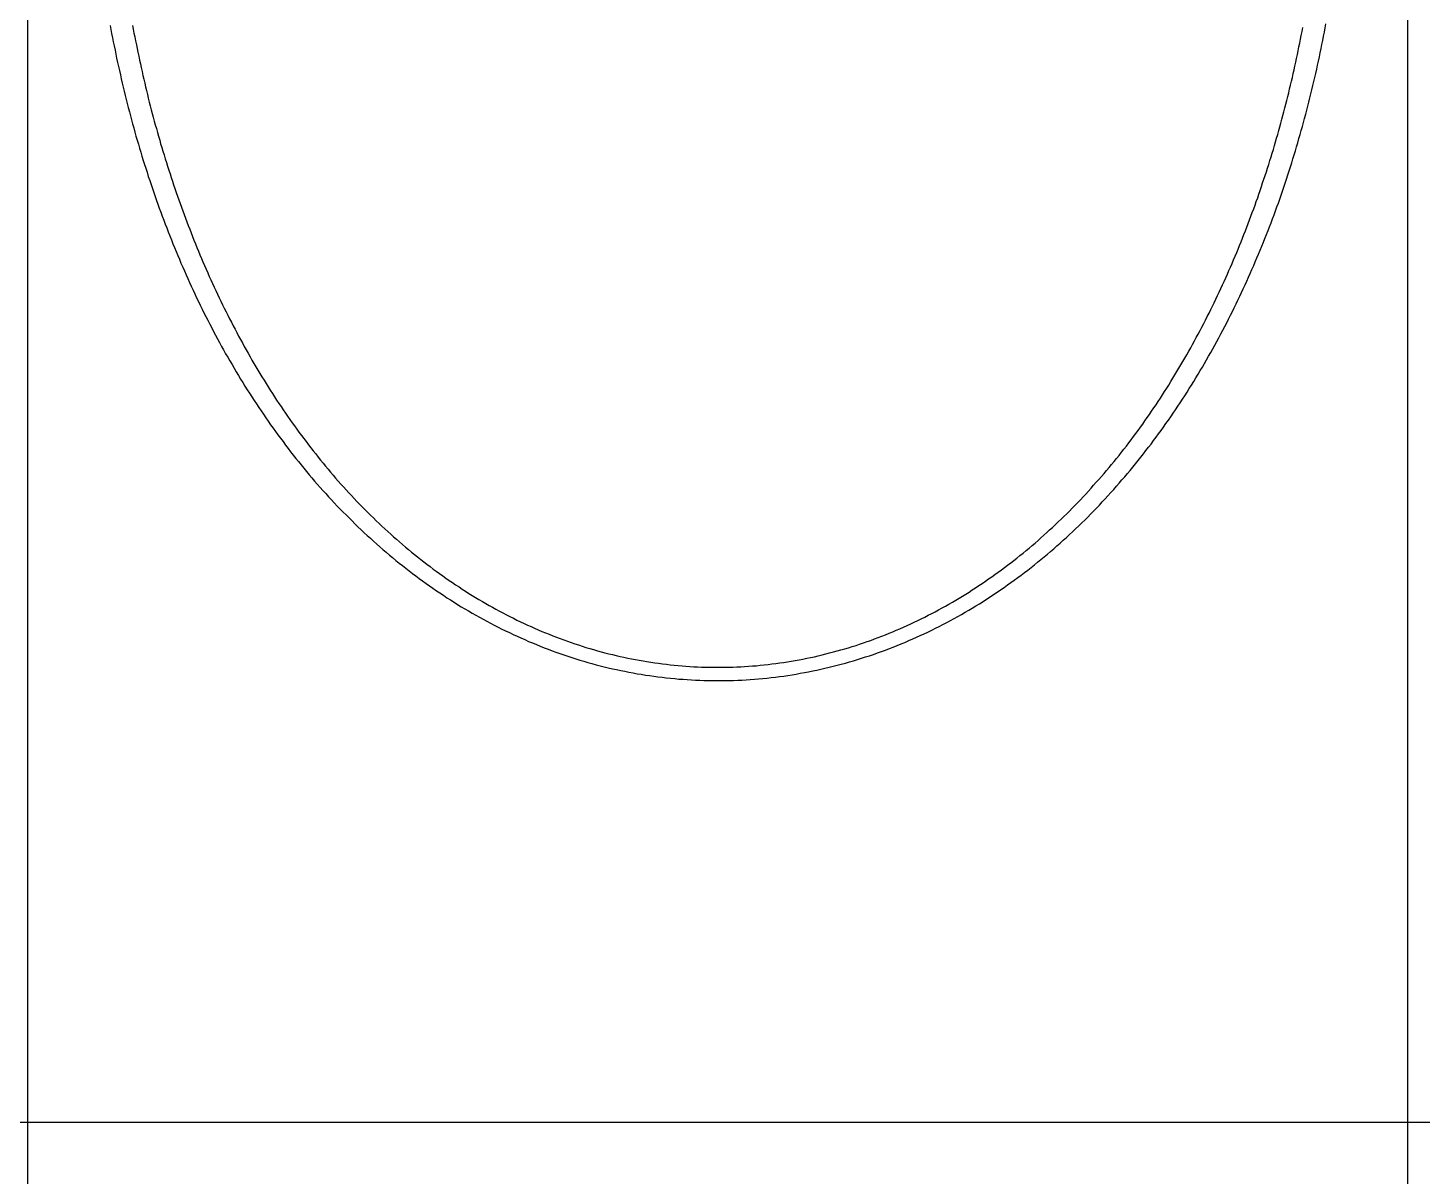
# Model space of a CAD drawing. Header units: millimetres. Extents: x 0 to 3800, y -67 to 2530.
# Drawn here: x 3283.58 to 3294.75, y 892.37 to 901.58 of the extents above; entities that cross this region are included whole.
import ezdxf
from ezdxf.lldxf.tags import DXFTag

# ---------------------------------------------------------------- set-up
doc = ezdxf.new("R2010")
doc.units = ezdxf.units.MM
doc.layers.add('내부선 및 부속', color=4, linetype='Continuous')
doc.layers.add('중심선', color=1, linetype='DASHED')
tags = doc.linetypes.add('DASHDOT', pattern=[70, 31, -13, 13, -13]).pattern_tags.tags
tags[10:11] = [DXFTag(74, 4), DXFTag(75, 0), DXFTag(340, '0'), DXFTag(46, 0.0), DXFTag(50, 0.0), DXFTag(44, 0.0), DXFTag(45, 0.0)]
tags[8:9] = [DXFTag(74, 4), DXFTag(75, 0), DXFTag(340, '0'), DXFTag(46, 0.0), DXFTag(50, 0.0), DXFTag(44, 0.0), DXFTag(45, 0.0)]
tags[6:7] = [DXFTag(74, 4), DXFTag(75, 0), DXFTag(340, '0'), DXFTag(46, 0.0), DXFTag(50, 0.0), DXFTag(44, 0.0), DXFTag(45, 0.0)]
tags[4:5] = [DXFTag(74, 4), DXFTag(75, 0), DXFTag(340, '0'), DXFTag(46, 0.0), DXFTag(50, 0.0), DXFTag(44, 0.0), DXFTag(45, 0.0)]
tags = doc.linetypes.add('DASHED', pattern=[25.72, 12.86, -12.86]).pattern_tags.tags
tags[6:7] = [DXFTag(74, 4), DXFTag(75, 0), DXFTag(340, '0'), DXFTag(46, 0.0), DXFTag(50, 0.0), DXFTag(44, 0.0), DXFTag(45, 0.0)]
tags[4:5] = [DXFTag(74, 4), DXFTag(75, 0), DXFTag(340, '0'), DXFTag(46, 0.0), DXFTag(50, 0.0), DXFTag(44, 0.0), DXFTag(45, 0.0)]

msp = doc.modelspace()

# ---------------------------------------------------------------- linework, layer by layer
at = {"layer": '내부선 및 부속', "linetype": 'Continuous'}
for p, q in [((3283.575, 871.664), (3283.575, 913.941)), ((3294.639, 871.664), (3294.639, 913.941))]:
    msp.add_line(p, q, dxfattribs=at)
at = {"layer": '내부선 및 부속', "linetype": 'Continuous', "flags": 128}
for points in [[(3284.235, 901.596), (3284.241, 901.563), (3284.247, 901.53), (3284.254, 901.497), (3284.26, 901.464), (3284.267, 901.431), (3284.274, 901.398), (3284.28, 901.365), (3284.287, 901.332), (3284.295, 901.299), (3284.302, 901.266), (3284.309, 901.233), (3284.317, 901.2), (3284.324, 901.167), (3284.332, 901.134), (3284.34, 901.101), (3284.348, 901.068), (3284.356, 901.035), (3284.364, 901.003), (3284.372, 900.97), (3284.38, 900.937), (3284.389, 900.904), (3284.398, 900.872), (3284.406, 900.839), (3284.415, 900.806), (3284.424, 900.774), (3284.433, 900.741), (3284.442, 900.709), (3284.452, 900.676), (3284.461, 900.644), (3284.471, 900.611), (3284.481, 900.579), (3284.49, 900.547), (3284.5, 900.514), (3284.51, 900.482), (3284.521, 900.45), (3284.531, 900.418), (3284.541, 900.385), (3284.552, 900.353), (3284.563, 900.321), (3284.574, 900.289), (3284.584, 900.257), (3284.596, 900.225), (3284.607, 900.193), (3284.618, 900.162), (3284.629, 900.13), (3284.641, 900.098), (3284.653, 900.066), (3284.665, 900.035), (3284.677, 900.003), (3284.689, 899.972), (3284.701, 899.94), (3284.713, 899.909), (3284.726, 899.877), (3284.738, 899.846), (3284.751, 899.815), (3284.764, 899.783), (3284.777, 899.752), (3284.79, 899.721), (3284.803, 899.69), (3284.817, 899.659), (3284.83, 899.628), (3284.844, 899.597), (3284.857, 899.566), (3284.871, 899.536), (3284.885, 899.505), (3284.9, 899.474), (3284.914, 899.444), (3284.928, 899.413), (3284.943, 899.383), (3284.958, 899.352), (3284.972, 899.322), (3284.987, 899.292), (3285.003, 899.262), (3285.018, 899.232), (3285.033, 899.202), (3285.049, 899.172), (3285.064, 899.142), (3285.08, 899.112), (3285.096, 899.082), (3285.112, 899.053), (3285.128, 899.023), (3285.145, 898.994), (3285.161, 898.964), (3285.178, 898.935), (3285.195, 898.906), (3285.212, 898.877), (3285.229, 898.848), (3285.246, 898.819), (3285.263, 898.79), (3285.281, 898.761), (3285.298, 898.732), (3285.316, 898.703), (3285.334, 898.675), (3285.352, 898.647), (3285.352, 898.647), (3285.37, 898.618), (3285.389, 898.59), (3285.407, 898.562), (3285.426, 898.534), (3285.445, 898.506), (3285.464, 898.478), (3285.483, 898.45), (3285.502, 898.422), (3285.521, 898.395), (3285.541, 898.367), (3285.561, 898.34), (3285.58, 898.313), (3285.6, 898.286), (3285.621, 898.259), (3285.641, 898.232), (3285.661, 898.205), (3285.682, 898.178), (3285.703, 898.151), (3285.724, 898.125), (3285.745, 898.099), (3285.766, 898.072), (3285.787, 898.046), (3285.809, 898.02), (3285.831, 897.994), (3285.852, 897.969), (3285.874, 897.943), (3285.896, 897.918), (3285.919, 897.892), (3285.941, 897.867), (3285.964, 897.842), (3285.986, 897.817), (3286.009, 897.792), (3286.032, 897.768), (3286.056, 897.743), (3286.079, 897.719), (3286.102, 897.695), (3286.126, 897.671), (3286.15, 897.647), (3286.174, 897.623), (3286.198, 897.599), (3286.222, 897.576), (3286.247, 897.553), (3286.271, 897.529), (3286.296, 897.506), (3286.321, 897.484), (3286.346, 897.461), (3286.371, 897.439), (3286.397, 897.416), (3286.422, 897.394), (3286.448, 897.372), (3286.474, 897.35), (3286.5, 897.329), (3286.526, 897.307), (3286.552, 897.286), (3286.579, 897.265), (3286.605, 897.244), (3286.632, 897.223), (3286.659, 897.203), (3286.686, 897.182), (3286.713, 897.162), (3286.74, 897.142), (3286.768, 897.123), (3286.795, 897.103), (3286.823, 897.084), (3286.851, 897.064), (3286.879, 897.046), (3286.907, 897.027), (3286.935, 897.008), (3286.964, 896.99), (3286.992, 896.972), (3287.021, 896.954), (3287.05, 896.936), (3287.079, 896.919), (3287.108, 896.902), (3287.137, 896.885), (3287.166, 896.868), (3287.196, 896.851), (3287.225, 896.835), (3287.255, 896.819), (3287.285, 896.803), (3287.315, 896.788), (3287.345, 896.772), (3287.375, 896.757), (3287.405, 896.742), (3287.436, 896.728), (3287.466, 896.713), (3287.497, 896.699), (3287.528, 896.685), (3287.559, 896.672), (3287.59, 896.658), (3287.621, 896.645), (3287.652, 896.632), (3287.683, 896.62), (3287.714, 896.607), (3287.746, 896.595), (3287.778, 896.583), (3287.809, 896.572), (3287.841, 896.561), (3287.873, 896.55), (3287.905, 896.539), (3287.905, 896.539), (3287.937, 896.528), (3287.969, 896.518), (3288.001, 896.508), (3288.033, 896.499), (3288.066, 896.489), (3288.098, 896.48), (3288.131, 896.471), (3288.163, 896.463), (3288.196, 896.455), (3288.229, 896.447), (3288.262, 896.439), (3288.295, 896.432), (3288.328, 896.425), (3288.361, 896.418), (3288.394, 896.411), (3288.427, 896.405), (3288.46, 896.399), (3288.493, 896.394), (3288.527, 896.388), (3288.56, 896.383), (3288.593, 896.378), (3288.627, 896.374), (3288.66, 896.37), (3288.694, 896.366), (3288.727, 896.362), (3288.761, 896.359), (3288.794, 896.356), (3288.828, 896.354), (3288.862, 896.351), (3288.895, 896.349), (3288.929, 896.347), (3288.963, 896.346), (3288.996, 896.345), (3289.03, 896.344), (3289.064, 896.343), (3289.097, 896.343), (3289.131, 896.343), (3289.165, 896.344), (3289.199, 896.344), (3289.232, 896.345), (3289.266, 896.347), (3289.3, 896.348), (3289.333, 896.35), (3289.367, 896.352), (3289.401, 896.355), (3289.434, 896.357), (3289.468, 896.36), (3289.501, 896.364), (3289.535, 896.368), (3289.568, 896.372), (3289.602, 896.376), (3289.635, 896.38), (3289.669, 896.385), (3289.702, 896.39), (3289.735, 896.396), (3289.768, 896.402), (3289.802, 896.408), (3289.835, 896.414), (3289.868, 896.421), (3289.901, 896.428), (3289.934, 896.435), (3289.966, 896.442), (3289.999, 896.45), (3290.032, 896.458), (3290.065, 896.466), (3290.097, 896.475), (3290.13, 896.484), (3290.162, 896.493), (3290.195, 896.503), (3290.227, 896.512), (3290.259, 896.522), (3290.291, 896.533), (3290.323, 896.543), (3290.355, 896.554), (3290.387, 896.565), (3290.419, 896.577), (3290.45, 896.588), (3290.482, 896.6), (3290.513, 896.612), (3290.545, 896.625), (3290.576, 896.638), (3290.607, 896.65), (3290.638, 896.664), (3290.669, 896.677), (3290.7, 896.691), (3290.73, 896.705), (3290.761, 896.719), (3290.791, 896.733), (3290.822, 896.748), (3290.852, 896.763), (3290.882, 896.778), (3290.912, 896.794), (3290.942, 896.809), (3290.972, 896.825), (3291.001, 896.841), (3291.031, 896.858), (3291.06, 896.874), (3291.089, 896.891), (3291.118, 896.908), (3291.147, 896.925), (3291.147, 896.925), (3291.176, 896.943), (3291.205, 896.96), (3291.233, 896.978), (3291.262, 896.996), (3291.29, 897.015), (3291.318, 897.033), (3291.346, 897.052), (3291.374, 897.071), (3291.402, 897.09), (3291.429, 897.11), (3291.457, 897.129), (3291.484, 897.149), (3291.511, 897.169), (3291.538, 897.189), (3291.565, 897.209), (3291.592, 897.23), (3291.618, 897.251), (3291.645, 897.272), (3291.671, 897.293), (3291.697, 897.314), (3291.723, 897.336), (3291.749, 897.357), (3291.775, 897.379), (3291.8, 897.401), (3291.826, 897.423), (3291.851, 897.446), (3291.876, 897.468), (3291.901, 897.491), (3291.926, 897.514), (3291.951, 897.537), (3291.975, 897.56), (3292, 897.583), (3292.024, 897.607), (3292.048, 897.63), (3292.072, 897.654), (3292.096, 897.678), (3292.119, 897.702), (3292.143, 897.727), (3292.166, 897.751), (3292.189, 897.776), (3292.212, 897.8), (3292.235, 897.825), (3292.258, 897.85), (3292.281, 897.875), (3292.303, 897.901), (3292.325, 897.926), (3292.347, 897.952), (3292.369, 897.977), (3292.391, 898.003), (3292.413, 898.029), (3292.434, 898.055), (3292.456, 898.081), (3292.477, 898.107), (3292.498, 898.134), (3292.519, 898.16), (3292.539, 898.187), (3292.56, 898.214), (3292.58, 898.24), (3292.601, 898.267), (3292.621, 898.294), (3292.641, 898.322), (3292.661, 898.349), (3292.68, 898.376), (3292.7, 898.404), (3292.719, 898.431), (3292.738, 898.459), (3292.757, 898.487), (3292.776, 898.515), (3292.795, 898.543), (3292.814, 898.571), (3292.832, 898.599), (3292.85, 898.627), (3292.869, 898.656), (3292.887, 898.684), (3292.905, 898.713), (3292.922, 898.742), (3292.94, 898.77), (3292.957, 898.799), (3292.975, 898.828), (3292.992, 898.857), (3293.009, 898.886), (3293.026, 898.916), (3293.042, 898.945), (3293.059, 898.974), (3293.075, 899.004), (3293.092, 899.033), (3293.108, 899.063), (3293.124, 899.092), (3293.14, 899.122), (3293.156, 899.152), (3293.171, 899.182), (3293.187, 899.212), (3293.202, 899.242), (3293.217, 899.272), (3293.232, 899.302), (3293.247, 899.332), (3293.262, 899.363), (3293.277, 899.393), (3293.291, 899.424), (3293.306, 899.454), (3293.306, 899.454), (3293.32, 899.485), (3293.334, 899.515), (3293.348, 899.546), (3293.362, 899.577), (3293.376, 899.608), (3293.389, 899.639), (3293.403, 899.67), (3293.416, 899.701), (3293.429, 899.732), (3293.442, 899.763), (3293.455, 899.794), (3293.468, 899.825), (3293.481, 899.857), (3293.493, 899.888), (3293.506, 899.919), (3293.518, 899.951), (3293.53, 899.982), (3293.542, 900.014), (3293.554, 900.045), (3293.566, 900.077), (3293.578, 900.109), (3293.589, 900.141), (3293.601, 900.172), (3293.612, 900.204), (3293.623, 900.236), (3293.634, 900.268), (3293.645, 900.3), (3293.656, 900.332), (3293.666, 900.364), (3293.677, 900.397), (3293.687, 900.429), (3293.698, 900.461), (3293.708, 900.493), (3293.718, 900.525), (3293.728, 900.558), (3293.737, 900.59), (3293.747, 900.623), (3293.757, 900.655), (3293.766, 900.688), (3293.775, 900.72), (3293.785, 900.753), (3293.794, 900.785), (3293.803, 900.818), (3293.811, 900.85), (3293.82, 900.883), (3293.829, 900.916), (3293.837, 900.949), (3293.846, 900.981), (3293.854, 901.014), (3293.862, 901.047), (3293.87, 901.08), (3293.878, 901.113), (3293.886, 901.146), (3293.893, 901.179), (3293.901, 901.211), (3293.908, 901.244), (3293.915, 901.277), (3293.923, 901.31), (3293.93, 901.343), (3293.937, 901.376), (3293.944, 901.41), (3293.95, 901.443), (3293.957, 901.476), (3293.963, 901.509), (3293.97, 901.542), (3293.976, 901.575), (3293.982, 901.608)], [(3284.415, 901.596), (3284.42, 901.565), (3284.426, 901.534), (3284.432, 901.503), (3284.438, 901.472), (3284.445, 901.441), (3284.451, 901.411), (3284.457, 901.38), (3284.464, 901.349), (3284.47, 901.318), (3284.477, 901.288), (3284.484, 901.257), (3284.491, 901.226), (3284.498, 901.195), (3284.505, 901.165), (3284.512, 901.134), (3284.519, 901.103), (3284.526, 901.073), (3284.534, 901.042), (3284.541, 901.012), (3284.549, 900.981), (3284.557, 900.951), (3284.565, 900.92), (3284.573, 900.89), (3284.581, 900.859), (3284.589, 900.829), (3284.597, 900.799), (3284.606, 900.768), (3284.614, 900.738), (3284.623, 900.708), (3284.632, 900.677), (3284.64, 900.647), (3284.649, 900.617), (3284.658, 900.587), (3284.667, 900.557), (3284.677, 900.526), (3284.686, 900.496), (3284.695, 900.466), (3284.705, 900.436), (3284.715, 900.406), (3284.724, 900.376), (3284.734, 900.347), (3284.744, 900.317), (3284.754, 900.287), (3284.765, 900.257), (3284.775, 900.227), (3284.785, 900.198), (3284.796, 900.168), (3284.807, 900.138), (3284.817, 900.109), (3284.828, 900.079), (3284.839, 900.05), (3284.85, 900.02), (3284.861, 899.991), (3284.873, 899.962), (3284.884, 899.932), (3284.896, 899.903), (3284.907, 899.874), (3284.919, 899.845), (3284.931, 899.816), (3284.943, 899.786), (3284.955, 899.757), (3284.967, 899.728), (3284.979, 899.7), (3284.992, 899.671), (3285.004, 899.642), (3285.017, 899.613), (3285.03, 899.584), (3285.043, 899.556), (3285.056, 899.527), (3285.069, 899.498), (3285.082, 899.47), (3285.096, 899.442), (3285.109, 899.413), (3285.123, 899.385), (3285.136, 899.357), (3285.15, 899.328), (3285.164, 899.3), (3285.178, 899.272), (3285.192, 899.244), (3285.207, 899.216), (3285.221, 899.188), (3285.236, 899.16), (3285.25, 899.133), (3285.265, 899.105), (3285.28, 899.077), (3285.295, 899.05), (3285.31, 899.022), (3285.326, 898.995), (3285.341, 898.967), (3285.357, 898.94), (3285.372, 898.913), (3285.388, 898.886), (3285.388, 898.886), (3285.404, 898.859), (3285.42, 898.832), (3285.436, 898.805), (3285.452, 898.778), (3285.469, 898.751), (3285.485, 898.725), (3285.502, 898.698), (3285.519, 898.671), (3285.536, 898.645), (3285.553, 898.619), (3285.57, 898.592), (3285.587, 898.566), (3285.605, 898.54), (3285.623, 898.514), (3285.64, 898.488), (3285.658, 898.462), (3285.676, 898.437), (3285.694, 898.411), (3285.712, 898.385), (3285.731, 898.36), (3285.749, 898.335), (3285.768, 898.309), (3285.787, 898.284), (3285.806, 898.259), (3285.825, 898.234), (3285.844, 898.209), (3285.863, 898.184), (3285.883, 898.16), (3285.902, 898.135), (3285.922, 898.111), (3285.942, 898.086), (3285.962, 898.062), (3285.982, 898.038), (3286.002, 898.014), (3286.023, 897.99), (3286.043, 897.966), (3286.064, 897.943), (3286.085, 897.919), (3286.106, 897.896), (3286.127, 897.872), (3286.148, 897.849), (3286.17, 897.826), (3286.191, 897.803), (3286.213, 897.78), (3286.235, 897.758), (3286.257, 897.735), (3286.279, 897.713), (3286.301, 897.691), (3286.323, 897.669), (3286.346, 897.647), (3286.368, 897.625), (3286.391, 897.603), (3286.414, 897.581), (3286.437, 897.56), (3286.46, 897.539), (3286.484, 897.518), (3286.507, 897.497), (3286.531, 897.476), (3286.555, 897.455), (3286.578, 897.435), (3286.603, 897.414), (3286.627, 897.394), (3286.651, 897.374), (3286.675, 897.354), (3286.7, 897.335), (3286.725, 897.315), (3286.75, 897.296), (3286.775, 897.276), (3286.8, 897.257), (3286.825, 897.238), (3286.85, 897.22), (3286.876, 897.201), (3286.901, 897.183), (3286.927, 897.165), (3286.953, 897.147), (3286.979, 897.129), (3287.005, 897.111), (3287.032, 897.094), (3287.058, 897.077), (3287.084, 897.06), (3287.111, 897.043), (3287.138, 897.026), (3287.165, 897.01), (3287.192, 896.994), (3287.219, 896.978), (3287.246, 896.962), (3287.273, 896.946), (3287.301, 896.931), (3287.328, 896.916), (3287.356, 896.901), (3287.384, 896.886), (3287.412, 896.871), (3287.439, 896.857), (3287.468, 896.843), (3287.496, 896.829), (3287.524, 896.815), (3287.553, 896.802), (3287.581, 896.789), (3287.61, 896.776), (3287.638, 896.763), (3287.638, 896.763), (3287.667, 896.751), (3287.696, 896.738), (3287.725, 896.726), (3287.754, 896.715), (3287.783, 896.703), (3287.813, 896.692), (3287.842, 896.681), (3287.872, 896.67), (3287.901, 896.659), (3287.931, 896.649), (3287.961, 896.639), (3287.99, 896.629), (3288.02, 896.619), (3288.05, 896.61), (3288.08, 896.601), (3288.11, 896.592), (3288.141, 896.583), (3288.171, 896.575), (3288.201, 896.567), (3288.232, 896.559), (3288.262, 896.552), (3288.293, 896.544), (3288.323, 896.537), (3288.354, 896.531), (3288.385, 896.524), (3288.416, 896.518), (3288.446, 896.512), (3288.477, 896.506), (3288.508, 896.501), (3288.539, 896.496), (3288.57, 896.491), (3288.601, 896.486), (3288.632, 896.482), (3288.664, 896.478), (3288.695, 896.474), (3288.726, 896.471), (3288.757, 896.467), (3288.789, 896.464), (3288.82, 896.462), (3288.851, 896.459), (3288.882, 896.457), (3288.914, 896.455), (3288.945, 896.454), (3288.977, 896.452), (3289.008, 896.451), (3289.039, 896.451), (3289.071, 896.45), (3289.102, 896.45), (3289.134, 896.45), (3289.165, 896.45), (3289.196, 896.451), (3289.228, 896.452), (3289.259, 896.453), (3289.291, 896.455), (3289.322, 896.456), (3289.353, 896.458), (3289.385, 896.461), (3289.416, 896.463), (3289.447, 896.466), (3289.479, 896.469), (3289.51, 896.473), (3289.541, 896.477), (3289.572, 896.481), (3289.603, 896.485), (3289.634, 896.489), (3289.665, 896.494), (3289.696, 896.499), (3289.727, 896.504), (3289.758, 896.51), (3289.789, 896.516), (3289.82, 896.522), (3289.851, 896.529), (3289.881, 896.535), (3289.912, 896.542), (3289.943, 896.549), (3289.973, 896.557), (3290.003, 896.565), (3290.034, 896.573), (3290.064, 896.581), (3290.094, 896.589), (3290.125, 896.598), (3290.155, 896.607), (3290.185, 896.616), (3290.215, 896.626), (3290.244, 896.636), (3290.274, 896.646), (3290.304, 896.656), (3290.334, 896.666), (3290.363, 896.677), (3290.392, 896.688), (3290.422, 896.699), (3290.451, 896.711), (3290.48, 896.723), (3290.509, 896.734), (3290.538, 896.747), (3290.567, 896.759), (3290.596, 896.772), (3290.624, 896.785), (3290.653, 896.798), (3290.681, 896.811), (3290.681, 896.811), (3290.71, 896.825), (3290.738, 896.838), (3290.766, 896.852), (3290.794, 896.867), (3290.822, 896.881), (3290.85, 896.896), (3290.877, 896.91), (3290.905, 896.926), (3290.932, 896.941), (3290.96, 896.956), (3290.987, 896.972), (3291.014, 896.988), (3291.041, 897.004), (3291.068, 897.02), (3291.094, 897.037), (3291.121, 897.053), (3291.147, 897.07), (3291.174, 897.087), (3291.2, 897.105), (3291.226, 897.122), (3291.252, 897.14), (3291.278, 897.158), (3291.304, 897.176), (3291.329, 897.194), (3291.355, 897.212), (3291.38, 897.231), (3291.405, 897.25), (3291.43, 897.268), (3291.455, 897.288), (3291.48, 897.307), (3291.505, 897.326), (3291.529, 897.346), (3291.554, 897.366), (3291.578, 897.386), (3291.602, 897.406), (3291.626, 897.426), (3291.65, 897.446), (3291.674, 897.467), (3291.697, 897.488), (3291.721, 897.509), (3291.744, 897.53), (3291.767, 897.551), (3291.79, 897.572), (3291.813, 897.594), (3291.836, 897.615), (3291.859, 897.637), (3291.881, 897.659), (3291.904, 897.681), (3291.926, 897.703), (3291.948, 897.726), (3291.97, 897.748), (3291.992, 897.771), (3292.014, 897.793), (3292.035, 897.816), (3292.057, 897.839), (3292.078, 897.862), (3292.099, 897.886), (3292.12, 897.909), (3292.141, 897.933), (3292.162, 897.956), (3292.183, 897.98), (3292.203, 898.004), (3292.224, 898.028), (3292.244, 898.052), (3292.264, 898.076), (3292.284, 898.1), (3292.304, 898.125), (3292.324, 898.149), (3292.343, 898.174), (3292.362, 898.199), (3292.382, 898.224), (3292.401, 898.249), (3292.42, 898.274), (3292.439, 898.299), (3292.458, 898.324), (3292.476, 898.349), (3292.495, 898.375), (3292.513, 898.4), (3292.531, 898.426), (3292.549, 898.452), (3292.567, 898.477), (3292.585, 898.503), (3292.603, 898.529), (3292.62, 898.555), (3292.637, 898.581), (3292.655, 898.608), (3292.672, 898.634), (3292.689, 898.66), (3292.706, 898.687), (3292.722, 898.713), (3292.739, 898.74), (3292.756, 898.767), (3292.772, 898.794), (3292.788, 898.821), (3292.804, 898.848), (3292.82, 898.875), (3292.836, 898.902), (3292.852, 898.929), (3292.867, 898.956), (3292.883, 898.983), (3292.883, 898.983), (3292.898, 899.011), (3292.913, 899.038), (3292.928, 899.066), (3292.943, 899.094), (3292.958, 899.121), (3292.973, 899.149), (3292.988, 899.177), (3293.002, 899.205), (3293.016, 899.233), (3293.031, 899.261), (3293.045, 899.289), (3293.059, 899.317), (3293.073, 899.345), (3293.086, 899.373), (3293.1, 899.401), (3293.114, 899.43), (3293.127, 899.458), (3293.14, 899.487), (3293.153, 899.515), (3293.166, 899.544), (3293.179, 899.572), (3293.192, 899.601), (3293.205, 899.63), (3293.217, 899.658), (3293.23, 899.687), (3293.242, 899.716), (3293.254, 899.745), (3293.267, 899.774), (3293.279, 899.803), (3293.29, 899.832), (3293.302, 899.861), (3293.314, 899.89), (3293.325, 899.919), (3293.337, 899.949), (3293.348, 899.978), (3293.359, 900.007), (3293.37, 900.037), (3293.381, 900.066), (3293.392, 900.096), (3293.403, 900.125), (3293.414, 900.155), (3293.424, 900.184), (3293.435, 900.214), (3293.445, 900.243), (3293.455, 900.273), (3293.465, 900.303), (3293.475, 900.333), (3293.485, 900.362), (3293.495, 900.392), (3293.505, 900.422), (3293.514, 900.452), (3293.524, 900.482), (3293.533, 900.512), (3293.542, 900.542), (3293.552, 900.572), (3293.561, 900.602), (3293.57, 900.632), (3293.578, 900.662), (3293.587, 900.692), (3293.596, 900.722), (3293.604, 900.753), (3293.613, 900.783), (3293.621, 900.813), (3293.629, 900.843), (3293.637, 900.874), (3293.645, 900.904), (3293.653, 900.934), (3293.661, 900.965), (3293.669, 900.995), (3293.676, 901.026), (3293.684, 901.056), (3293.691, 901.087), (3293.699, 901.117), (3293.706, 901.148), (3293.713, 901.178), (3293.72, 901.209), (3293.727, 901.239), (3293.734, 901.27), (3293.741, 901.301), (3293.747, 901.331), (3293.754, 901.362), (3293.76, 901.393), (3293.766, 901.424), (3293.773, 901.454), (3293.779, 901.485), (3293.785, 901.516), (3293.791, 901.547), (3293.797, 901.578)]]:
    msp.add_lwpolyline(points, dxfattribs=at)
at = {"layer": '중심선', "linetype": 'DASHDOT'}
msp.add_line((3338.114, 892.802), (3192.116, 892.802), dxfattribs=at)

doc.saveas('drawing.dxf')
